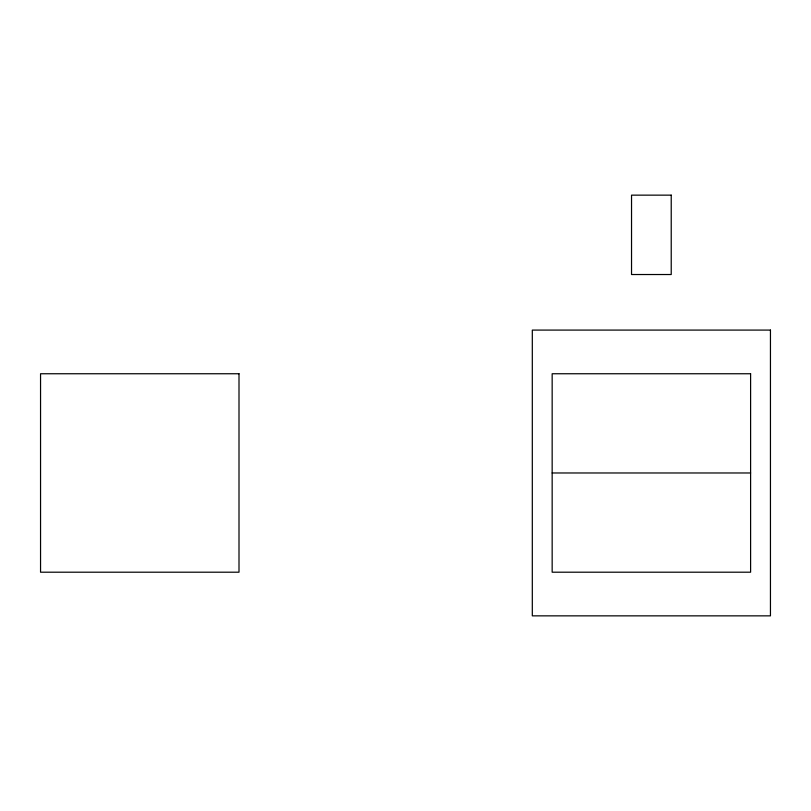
<?xml version="1.0" encoding="UTF-8"?>
<svg xmlns="http://www.w3.org/2000/svg" width="811" height="811" viewBox="0 0 811 811"><rect width="100%" height="100%" fill="white"/><g stroke="black" fill="none" stroke-linecap="round" stroke-linejoin="round"><path stroke-width="1.22" d="M552.159 472.975L750.601 472.975M671.224 195.147L631.536 195.147L631.536 274.524L671.224 274.524L671.224 195.147M770.45 330.087L532.31 330.087L532.31 615.853L770.45 615.853L770.45 330.087M239.002 373.749L40.55 373.749L40.55 572.201L239.002 572.201L239.002 373.749M750.601 373.749L552.159 373.749L552.159 572.201L750.601 572.201L750.601 373.749"/></g></svg>
